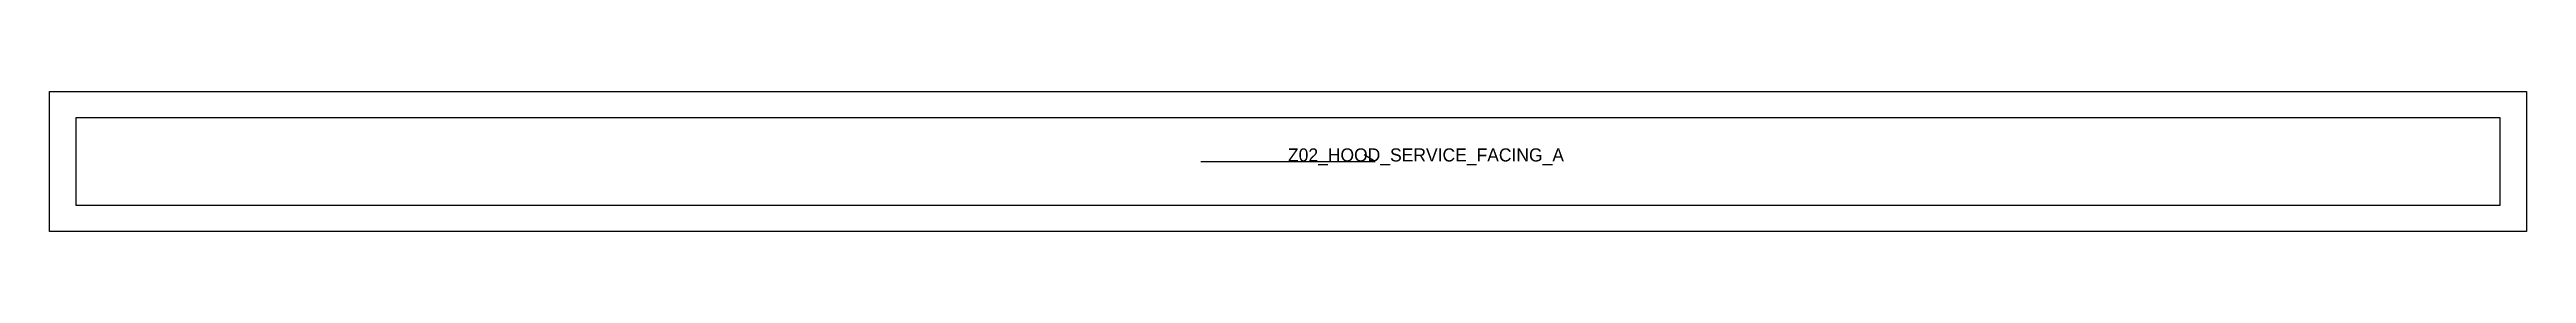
# Model space of a CAD drawing. Header units: millimetres. Extents: x -12 to 1124, y -12 to 52.
import ezdxf

# ---------------------------------------------------------------- set-up
doc = ezdxf.new("R2010")
doc.units = ezdxf.units.MM
for name, color, linetype in [('CUT', 1, 'Continuous'), ('GRAIN', 3, 'Continuous'), ('LABEL', 7, 'Continuous'), ('SEW', 5, 'Continuous')]:
    doc.layers.add(name, color=color, linetype=linetype)

msp = doc.modelspace()

# ---------------------------------------------------------------- linework, layer by layer
at = {"layer": 'CUT'}
msp.add_lwpolyline([(-12, -12), (-12, 52), (1124.4, 52), (1124.4, -12), (-12, -12)], close=True, dxfattribs=at)
at = {"layer": 'GRAIN'}
for p, q in [((596.2, 20), (591.2, 23)), ((516.2, 20), (596.2, 20))]:
    msp.add_line(p, q, dxfattribs=at)
at = {"layer": 'SEW'}
msp.add_lwpolyline([(0, 0), (1112.4, 0), (1112.4, 40), (0, 40)], close=True, dxfattribs=at)

# ---------------------------------------------------------------- texts
at = {"layer": 'LABEL'}
msp.add_text('Z02_HOOD_SERVICE_FACING_A', height=6, dxfattribs=at).set_placement((556.2, 20))

doc.saveas('drawing.dxf')
